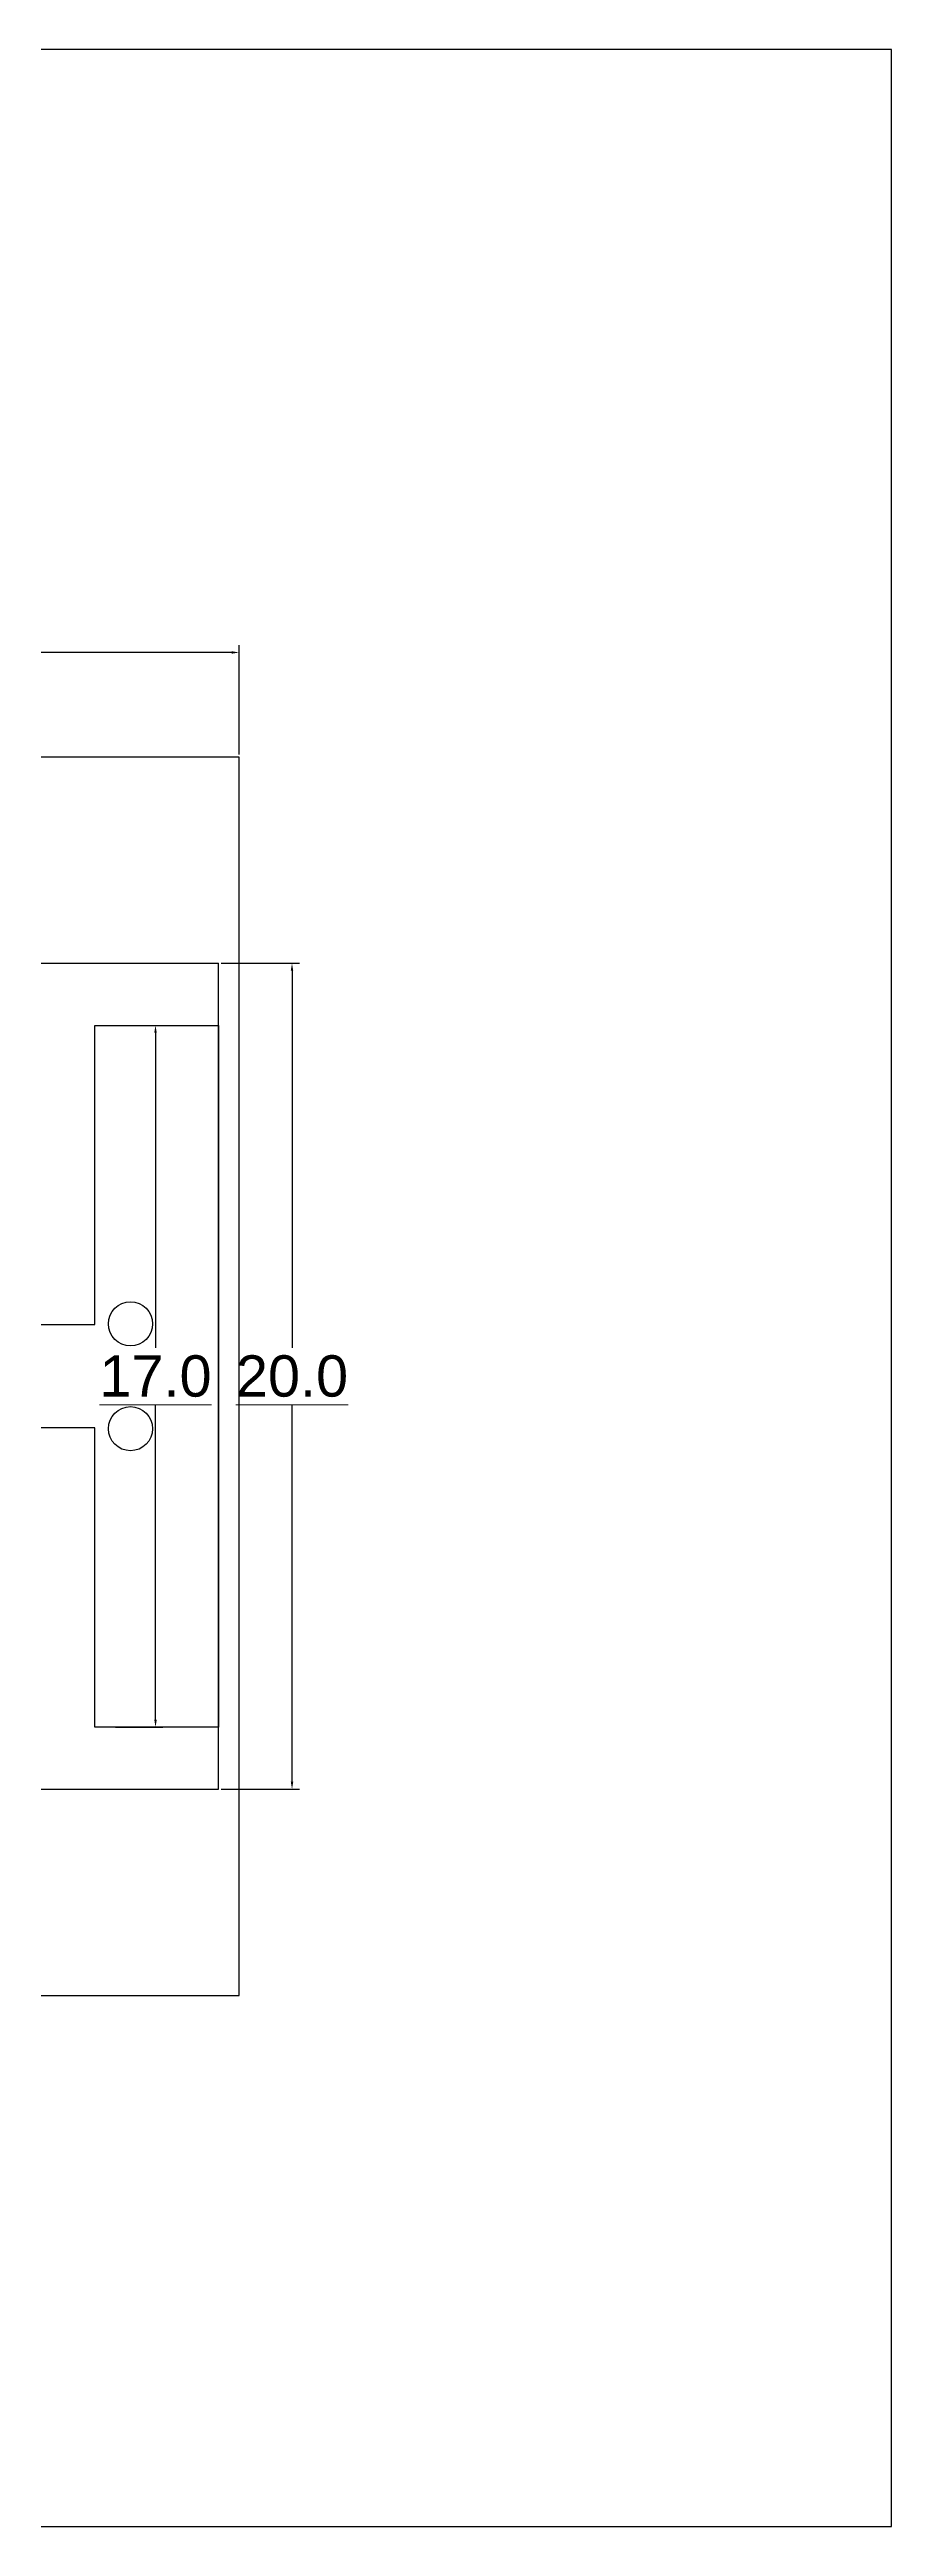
# Model space of a CAD drawing. Header units: inches. Extents: x -14.2 to 45.8, y -12.9 to 47.1.
# Drawn here: x 25.4 to 45.8, y -12.9 to 47.1 of the extents above; entities that cross this region are included whole.
import ezdxf

# ---------------------------------------------------------------- set-up
doc = ezdxf.new("R2010")
doc.units = ezdxf.units.IN
doc.header["$MEASUREMENT"] = 0
doc.layers.add('AM_5', color=3, linetype='Continuous', lineweight=15)
for name, color, linetype in [('glassOutline', 18, 'Continuous'), ('pinPlacements', 6, 'Continuous'), ('TC-electrode-small', 4, 'Continuous'), ('TC-etch-lines', 1, 'Continuous')]:
    doc.layers.add(name, color=color, linetype=linetype)
doc.styles.get("Standard").update_dxf_attribs({"font": 'arial.ttf'})
doc.dimstyles.new('Standard$0', dxfattribs={"dimtxt": 0.18, "dimasz": 0.18, "dimexe": 0.18, "dimexo": 0.0625, "dimgap": 0.09, "dimtad": 0, "dimtih": 1, "dimtoh": 1, "dimdec": 4, "dimzin": 0, "dimdsep": 46, "dimtxsty": 'Standard', "dimcen": 0.09, "dimadec": 0, "dimazin": 0, "dimtfac": 1, "dimtdec": 4, "dimtofl": 0, "dimtmove": 0, "dimatfit": 3, "dimfxl": 1, "dimtolj": 1, "dimtzin": 0, "dimarcsym": 0})

# ---------------------------------------------------------------- blocks, each defined once
blk = doc.blocks.new('*D4')
at = {"layer": 'AM_5', "color": 0, "lineweight": -2, "transparency": 16777216}
for p, q in [((0, 30.062), (0, 32.713)), ((0.18, 32.533), (13.613, 32.533)), ((29.82, 32.533), (16.387, 32.533)), ((30, 30.062), (30, 32.713))]:
    blk.add_line(p, q, dxfattribs=at)
at = {"layer": 'AM_5', "color": 0, "transparency": 16777216}
for points in [[(0.18, 32.563), (0.18, 32.503), (0, 32.533)], [(29.82, 32.563), (29.82, 32.503), (30, 32.533)]]:
    blk.add_solid(points, dxfattribs=at)
at = {"layer": 'Defpoints', "color": 0, "transparency": 16777216}
for p in [(30, 32.533), (0, 30), (30, 30)]:
    blk.add_point(p, dxfattribs=at)
at = {"layer": 'AM_5', "color": 0, "transparency": 16777216, "insert": (15, 32.533), "char_height": 0.18, "attachment_point": 5}
blk.add_mtext('\\A1;{\\fArial|b0|i0|c65535|p34;{\\H1;\\L30.0}}', dxfattribs=at)
blk = doc.blocks.new('*D11')
at = {"layer": 'AM_5', "color": 0, "lineweight": -2, "transparency": 16777216}
for p, q in [((27.003, 23.5), (28.152, 23.5)), ((27.972, 23.32), (27.972, 15.692)), ((27.972, 6.68), (27.972, 14.308)), ((27.003, 6.5), (28.152, 6.5))]:
    blk.add_line(p, q, dxfattribs=at)
at = {"layer": 'AM_5', "color": 0, "transparency": 16777216}
for points in [[(27.942, 23.32), (28.002, 23.32), (27.972, 23.5)], [(27.942, 6.68), (28.002, 6.68), (27.972, 6.5)]]:
    blk.add_solid(points, dxfattribs=at)
at = {"layer": 'Defpoints', "color": 0, "transparency": 16777216}
for p in [(26.94, 23.5), (26.94, 6.5), (27.972, 6.5)]:
    blk.add_point(p, dxfattribs=at)
at = {"layer": 'AM_5', "color": 0, "transparency": 16777216, "insert": (27.972, 15), "char_height": 0.18, "attachment_point": 5}
blk.add_mtext('\\A1;{\\fArial|b0|i0|c65535|p34;{\\H1;\\L17.0}}', dxfattribs=at)
blk = doc.blocks.new('*D12')
at = {"layer": 'AM_5', "color": 0, "lineweight": -2, "transparency": 16777216}
for p, q in [((29.562, 25.003), (31.46, 25.003)), ((31.28, 24.823), (31.28, 15.692)), ((31.28, 5.177), (31.28, 14.308)), ((29.562, 4.997), (31.46, 4.997))]:
    blk.add_line(p, q, dxfattribs=at)
at = {"layer": 'AM_5', "color": 0, "transparency": 16777216}
for points in [[(31.25, 24.823), (31.31, 24.823), (31.28, 25.003)], [(31.25, 5.177), (31.31, 5.177), (31.28, 4.997)]]:
    blk.add_solid(points, dxfattribs=at)
at = {"layer": 'Defpoints', "color": 0, "transparency": 16777216}
for p in [(29.5, 25.003), (29.5, 4.997), (31.28, 4.997)]:
    blk.add_point(p, dxfattribs=at)
at = {"layer": 'AM_5', "color": 0, "transparency": 16777216, "insert": (31.28, 15), "char_height": 0.18, "attachment_point": 5}
blk.add_mtext('\\A1;{\\fArial|b0|i0|c65535|p34;{\\H1;\\L20.0}}', dxfattribs=at)

msp = doc.modelspace()

# ---------------------------------------------------------------- linework, layer by layer
msp.add_lwpolyline([(-14.193, -12.862), (45.807, -12.862), (45.807, 47.138), (-14.193, 47.138)], close=True)
at = {"layer": 'glassOutline'}
msp.add_lwpolyline([(0, 0), (30, 0), (30, 30), (0, 30)], close=True, dxfattribs=at)
at = {"layer": 'pinPlacements'}
for centre in [(27.365, 16.27), (27.365, 13.73)]:
    msp.add_circle(centre, 0.535, dxfattribs=at)
at = {"layer": 'TC-electrode-small'}
msp.add_lwpolyline([(0.5, 23.5), (3.5, 23.5), (3.5, 16.25), (26.5, 16.25), (26.5, 23.5), (29.5, 23.5), (29.5, 6.5), (26.5, 6.5), (26.5, 13.75), (3.5, 13.75), (3.5, 6.5), (0.5, 6.5), (0.5, 23.5)], dxfattribs=at)
at = {"layer": 'TC-etch-lines', "color": 1}
for p, q in [((0.5, 25.003), (29.5, 25.003)), ((29.5, 4.997), (29.5, 25.003)), ((0.5, 4.997), (29.5, 4.997))]:
    msp.add_line(p, q, dxfattribs=at)

# ---------------------------------------------------------------- dimensions: what is measured, and where the dimension line sits
at = {"layer": 'AM_5'}
dim = msp.add_linear_dim(base=(30, 32.533), p1=(0, 30), p2=(30, 30), text='{\\fArial|b0|i0|c65535|p34;<>}', dimstyle='Standard$0', override={"dimdec": 1, "dimpost": '{\\H1;\\L<>}'}, dxfattribs=at)
dim.commit()
dim.dimension.update_dxf_attribs({"geometry": '*D4', "text_midpoint": (15, 32.533)})
for base, p1, p2, picture, middle in [((31.28, 4.997), (29.5, 25.003), (29.5, 4.997), '*D12', (31.28, 15)), ((27.972, 6.5), (26.94, 23.5), (26.94, 6.5), '*D11', (27.972, 15))]:
    dim = msp.add_linear_dim(base=base, p1=p1, p2=p2, angle=90, text='{\\fArial|b0|i0|c65535|p34;<>}', dimstyle='Standard$0', override={"dimdec": 1, "dimpost": '{\\H1;\\L<>}'}, dxfattribs=at)
    dim.commit()
    dim.dimension.update_dxf_attribs({"geometry": picture, "text_midpoint": middle})

doc.saveas('drawing.dxf')
